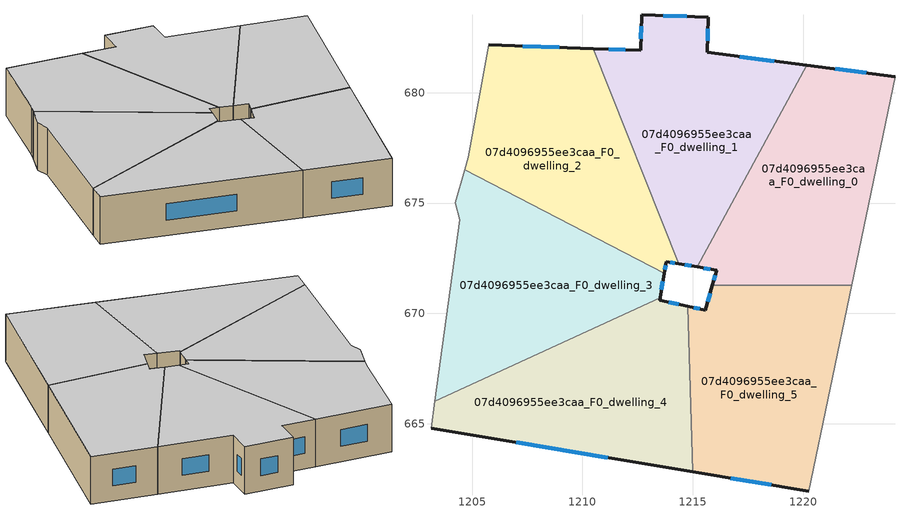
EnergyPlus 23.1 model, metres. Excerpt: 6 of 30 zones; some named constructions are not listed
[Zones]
07d4096955ee3caa_F0_dwelling_0
 floor ground (EU_floor_Construction): 1224.16,680.73 1222.19,671.28 1215.89,671.28 1216.09,671.95 1215.2,672.1 1220.16,681.25 z0
 wall outside (EU_wall_Construction): 1215.2,672.1 1216.09,671.95 1215.89,671.28 / 1224.16,680.73 1220.16,681.25 z0:3
 wall adiabatic (EU_wall_Construction): 1222.19,671.28 1224.16,680.73 z0:3
 wall to 07d4096955ee3caa_F0_dwelling_5 (EU_wall_Construction): 1215.89,671.28 1222.19,671.28 z0:3
 wall to 07d4096955ee3caa_F0_dwelling_1 (EU_wall_Construction): 1220.16,681.25 1215.2,672.1 z0:3
 window (EU_Window_Construction): 1216.02,671.73 1215.95,671.5 / 1215.49,672.05 1215.8,672 / 1222.86,680.9 1221.46,681.08 z0.98:2.02
 ceiling to 07d4096955ee3caa_F1_dwelling_0 (EU_floor_Construction): 1222.19,671.28 1224.16,680.73 1220.16,681.25 1215.2,672.1 1216.09,671.95 1215.89,671.28 z3
07d4096955ee3caa_F0_dwelling_1
 floor ground (EU_floor_Construction): 1220.16,681.25 1215.2,672.1 1214.36,672.25 1210.5,681.99 1212.63,681.91 1212.68,683.52 1215.7,683.42 1215.65,681.82 z0
 wall outside (EU_wall_Construction): 1220.16,681.25 1215.65,681.82 1215.7,683.42 1212.68,683.52 1212.63,681.91 1210.5,681.99 / 1214.36,672.25 1215.2,672.1 z0:3
 wall to 07d4096955ee3caa_F0_dwelling_2 (EU_wall_Construction): 1210.5,681.99 1214.36,672.25 z0:3
 window (EU_Window_Construction): 1214.72,683.45 1213.66,683.49 / 1215.66,682.34 1215.68,682.9 / 1218.69,681.43 1217.11,681.63 / 1214.64,672.2 1214.93,672.15 / 1211.94,681.94 1211.19,681.97 / 1212.66,683 1212.65,682.44 z0.98:2.02
 ceiling to 07d4096955ee3caa_F1_dwelling_1 (EU_floor_Construction): 1215.2,672.1 1220.16,681.25 1215.65,681.82 1215.7,683.42 1212.68,683.52 1212.63,681.91 1210.5,681.99 1214.36,672.25 z3
07d4096955ee3caa_F0_dwelling_2
 floor ground (EU_floor_Construction): 1210.5,681.99 1214.36,672.25 1213.8,672.34 1213.71,671.82 1204.67,676.51 1204.83,677.08 1205.75,682.17 z0
 wall outside (EU_wall_Construction): 1210.5,681.99 1205.75,682.17 / 1213.71,671.82 1213.8,672.34 1214.36,672.25 z0:3
 wall adiabatic (EU_wall_Construction): 1205.75,682.17 1204.83,677.08 1204.67,676.51 z0:3
 wall to 07d4096955ee3caa_F0_dwelling_3 (EU_wall_Construction): 1204.67,676.51 1213.71,671.82 z0:3
 window (EU_Window_Construction): 1208.95,682.05 1207.29,682.11 / 1213.98,672.31 1214.18,672.28 / 1213.74,671.99 1213.77,672.17 z0.98:2.02
 ceiling to 07d4096955ee3caa_F1_dwelling_2 (EU_floor_Construction): 1214.36,672.25 1210.5,681.99 1205.75,682.17 1204.83,677.08 1204.67,676.51 1213.71,671.82 1213.8,672.34 z3
07d4096955ee3caa_F0_dwelling_3
 floor ground (EU_floor_Construction): 1213.71,671.82 1213.52,670.71 1203.31,666.02 1204.45,674.23 1204.24,675.02 1204.67,676.51 z0
 wall outside (EU_wall_Construction): 1213.52,670.71 1213.71,671.82 z0:3
 wall adiabatic (EU_wall_Construction): 1204.67,676.51 1204.24,675.02 1204.45,674.23 1203.31,666.02 z0:3
 wall to 07d4096955ee3caa_F0_dwelling_4 (EU_wall_Construction): 1203.31,666.02 1213.52,670.71 z0:3
 window (EU_Window_Construction): 1213.58,671.07 1213.64,671.46 z0.98:2.02
 ceiling to 07d4096955ee3caa_F1_dwelling_3 (EU_floor_Construction): 1213.52,670.71 1213.71,671.82 1204.67,676.51 1204.24,675.02 1204.45,674.23 1203.31,666.02 z3
07d4096955ee3caa_F0_dwelling_4
 floor ground (EU_floor_Construction): 1214.78,670.32 1215,662.83 1203.14,664.8 1203.31,666.02 1213.52,670.71 1213.5,670.6 z0
 wall outside (EU_wall_Construction): 1214.78,670.32 1213.5,670.6 1213.52,670.71 / 1203.14,664.8 1215,662.83 z0:3
 wall adiabatic (EU_wall_Construction): 1203.31,666.02 1203.14,664.8 z0:3
 wall to 07d4096955ee3caa_F0_dwelling_5 (EU_wall_Construction): 1215,662.83 1214.78,670.32 z0:3
 window (EU_Window_Construction): 1214.36,670.41 1213.91,670.51 / 1207,664.16 1211.14,663.47 z0.98:2.02
 ceiling to 07d4096955ee3caa_F1_dwelling_4 (EU_floor_Construction): 1215,662.83 1214.78,670.32 1213.5,670.6 1213.52,670.71 1203.31,666.02 1203.14,664.8 z3
07d4096955ee3caa_F0_dwelling_5
 floor ground (EU_floor_Construction): 1222.19,671.28 1220.25,661.95 1215,662.83 1214.78,670.32 1215.56,670.15 1215.89,671.28 z0
 wall outside (EU_wall_Construction): 1215.89,671.28 1215.56,670.15 1214.78,670.32 / 1215,662.83 1220.25,661.95 z0:3
 wall adiabatic (EU_wall_Construction): 1220.25,661.95 1222.19,671.28 z0:3
 window (EU_Window_Construction): 1215.3,670.21 1215.03,670.27 / 1215.78,670.91 1215.67,670.52 / 1216.71,662.54 1218.54,662.24 z0.98:2.02
 ceiling to 07d4096955ee3caa_F1_dwelling_5 (EU_floor_Construction): 1220.25,661.95 1222.19,671.28 1215.89,671.28 1215.56,670.15 1214.78,670.32 1215,662.83 z3
[HVACTEMPLATE:THERMOSTAT] Constant Heating Setpoint=20; Constant Cooling Setpoint=50
EU_HeatOnly_07d4096955ee3caa_F0_dwelling_0; EU_HeatOnly_07d4096955ee3caa_F0_dwelling_1; EU_HeatOnly_07d4096955ee3caa_F0_dwelling_2; EU_HeatOnly_07d4096955ee3caa_F0_dwelling_3; EU_HeatOnly_07d4096955ee3caa_F0_dwelling_4; EU_HeatOnly_07d4096955ee3caa_F0_dwelling_5; EU_HeatOnly_07d4096955ee3caa_F1_dwelling_0; EU_HeatOnly_07d4096955ee3caa_F1_dwelling_1; EU_HeatOnly_07d4096955ee3caa_F1_dwelling_2; EU_HeatOnly_07d4096955ee3caa_F1_dwelling_3; EU_HeatOnly_07d4096955ee3caa_F1_dwelling_4; EU_HeatOnly_07d4096955ee3caa_F1_dwelling_5; EU_HeatOnly_07d4096955ee3caa_F2_dwelling_0; EU_HeatOnly_07d4096955ee3caa_F2_dwelling_1; EU_HeatOnly_07d4096955ee3caa_F2_dwelling_2; EU_HeatOnly_07d4096955ee3caa_F2_dwelling_3; EU_HeatOnly_07d4096955ee3caa_F2_dwelling_4; EU_HeatOnly_07d4096955ee3caa_F2_dwelling_5; EU_HeatOnly_07d4096955ee3caa_F3_dwelling_0; EU_HeatOnly_07d4096955ee3caa_F3_dwelling_1; EU_HeatOnly_07d4096955ee3caa_F3_dwelling_2; EU_HeatOnly_07d4096955ee3caa_F3_dwelling_3; EU_HeatOnly_07d4096955ee3caa_F3_dwelling_4; EU_HeatOnly_07d4096955ee3caa_F3_dwelling_5; EU_HeatOnly_07d4096955ee3caa_F4_dwelling_0; EU_HeatOnly_07d4096955ee3caa_F4_dwelling_1; EU_HeatOnly_07d4096955ee3caa_F4_dwelling_2; EU_HeatOnly_07d4096955ee3caa_F4_dwelling_3; EU_HeatOnly_07d4096955ee3caa_F4_dwelling_4; EU_HeatOnly_07d4096955ee3caa_F4_dwelling_5
